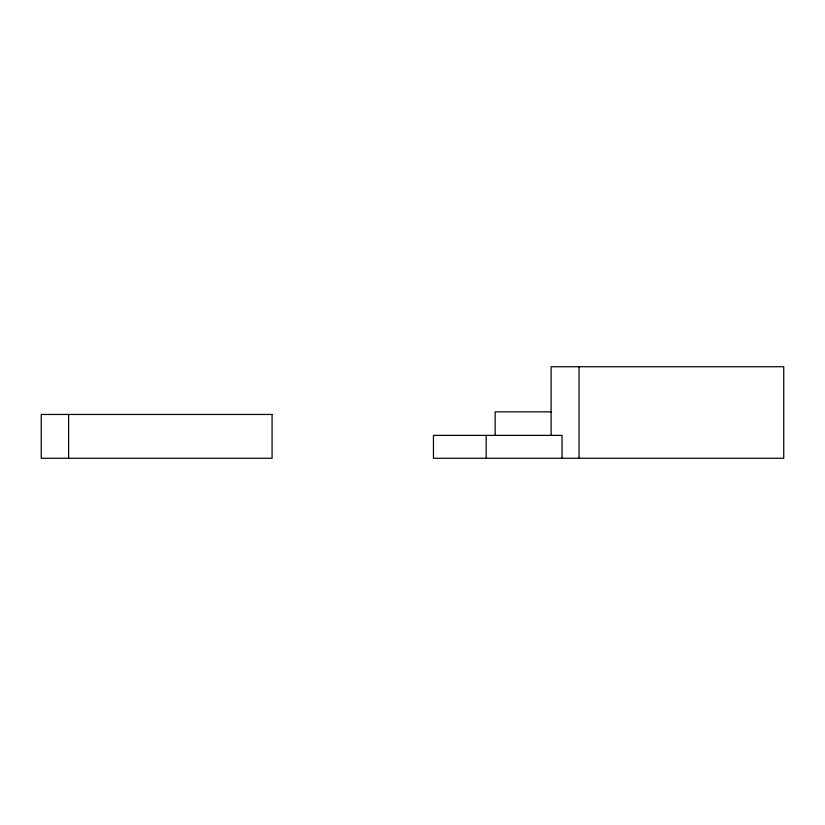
<?xml version="1.0" encoding="UTF-8"?>
<svg xmlns="http://www.w3.org/2000/svg" width="825" height="825" viewBox="0 0 825 825"><rect width="100%" height="100%" fill="white"/><g stroke="black" fill="none" stroke-linecap="round" stroke-linejoin="round"><path stroke-width="1.24" d="M551.605 411.85L495.155 411.85L495.155 435.507M579.057 366.733L579.057 458.267M562.031 458.267L562.031 435.383L433.445 435.383L433.445 458.267L783.75 458.267L783.75 366.733L551.1 366.733L551.1 435.383M486.162 435.383L486.162 458.267M68.619 414.459L68.619 458.267M272.075 414.459L41.25 414.459L41.25 458.267L272.075 458.267L272.075 414.459"/></g></svg>
